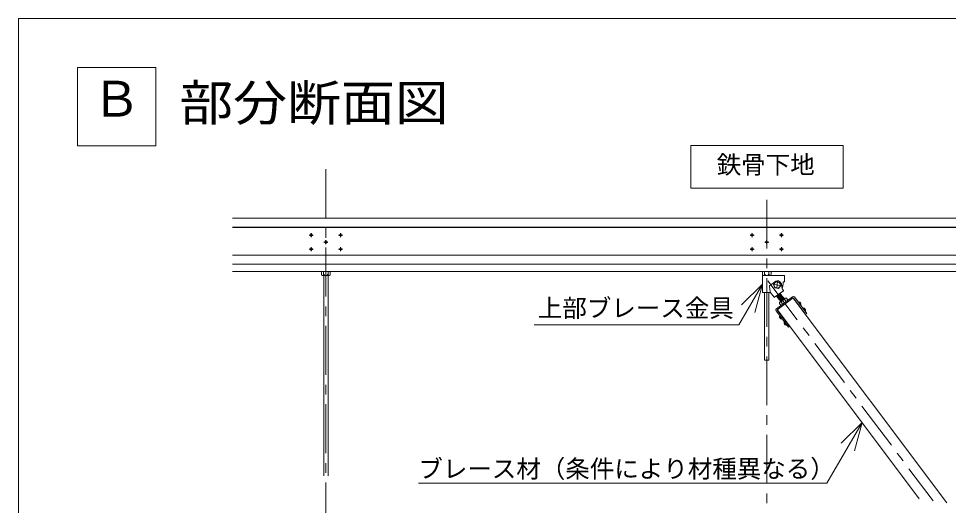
# Model space of a CAD drawing. Units: millimetres at full size, sheet at 1:20; details may follow other scales. Extents: x -4155 to 4045, y -2866 to 2834.
# Drawn here: x -878 to 1020, y -1238 to -244 of the extents above; entities that cross this region are included whole.
import ezdxf
from ezdxf.enums import TextEntityAlignment as Align

# ---------------------------------------------------------------- set-up
doc = ezdxf.new("R2010")
doc.units = ezdxf.units.MM
doc.header["$LTSCALE"] = 20
doc.linetypes.add('CHAIN1', pattern=[8, 5, -1, 1, -1])
for name, color, linetype, lineweight in [('1-0_断面', 7, 'Continuous', 9), ('1-2_文字', 7, 'Continuous', 9), ('F-1_レイアウト', 7, 'Continuous', 9)]:
    doc.layers.add(name, color=color, linetype=linetype, lineweight=lineweight)
doc.styles.add('ＭＳ ゴシック', font='')
doc.styles.get('ＭＳ ゴシック').set_extended_font_data('MS Gothic')

msp = doc.modelspace()

# ---------------------------------------------------------------- linework, layer by layer
at = {"layer": '1-0_断面', "color": 4, "linetype": 'CHAIN1'}
for p, q in [((-250.55, -551.68), (-250.55, -2163.08)), ((649.45, -613.8), (649.45, -2166.27)), ((651.84, -779.39), (988.93, -1228.83))]:
    msp.add_line(p, q, dxfattribs=at)
at = {"layer": '1-0_断面'}
for p, q in [((-441.02, -651.68), (3600.38, -651.68)), ((-441.02, -669.87), (3600.38, -669.87)), ((-441.02, -670.54), (3600.38, -670.54)), ((-281.06, -684.61), (-281.06, -683.15)), ((-280.56, -690.11), (-280.56, -682.11)), ((-280.06, -684.61), (-280.06, -683.15)), ((-221.06, -684.61), (-221.06, -683.15)), ((-220.56, -690.11), (-220.56, -682.11)), ((-220.06, -684.61), (-220.06, -683.15)), ((618.94, -684.61), (618.94, -683.15)), ((619.44, -690.11), (619.44, -682.11)), ((619.94, -684.61), (619.94, -683.15)), ((678.94, -684.61), (678.94, -683.15)), ((679.44, -690.11), (679.44, -682.11)), ((679.94, -684.61), (679.94, -683.15)), ((-276.56, -686.11), (-284.56, -686.11)), ((-282.06, -685.61), (-283.52, -685.61)), ((-282.06, -686.61), (-283.52, -686.61)), ((-281.06, -689.06), (-281.06, -687.61)), ((-280.06, -689.06), (-280.06, -687.61)), ((-277.6, -685.61), (-279.06, -685.61)), ((-277.6, -686.61), (-279.06, -686.61)), ((-246.55, -700.47), (-254.55, -700.47)), ((-252.05, -699.97), (-253.51, -699.97)), ((-252.05, -700.97), (-253.51, -700.97)), ((-251.05, -698.97), (-251.05, -697.51)), ((-251.05, -703.43), (-251.05, -701.97)), ((-250.55, -704.47), (-250.55, -696.47)), ((-250.05, -698.97), (-250.05, -697.51)), ((-250.05, -703.43), (-250.05, -701.97)), ((-247.59, -699.97), (-249.05, -699.97)), ((-247.59, -700.97), (-249.05, -700.97)), ((-216.56, -686.11), (-224.56, -686.11)), ((-222.06, -685.61), (-223.52, -685.61)), ((-222.06, -686.61), (-223.52, -686.61)), ((-221.06, -689.06), (-221.06, -687.61)), ((-220.06, -689.06), (-220.06, -687.61)), ((-217.6, -685.61), (-219.06, -685.61)), ((-217.6, -686.61), (-219.06, -686.61)), ((623.44, -686.11), (615.44, -686.11)), ((617.94, -685.61), (616.48, -685.61)), ((617.94, -686.61), (616.48, -686.61)), ((618.94, -689.06), (618.94, -687.61)), ((619.94, -689.06), (619.94, -687.61)), ((622.4, -685.61), (620.94, -685.61)), ((622.4, -686.61), (620.94, -686.61)), ((653.45, -700.47), (645.45, -700.47)), ((647.95, -699.97), (646.49, -699.97)), ((647.95, -700.97), (646.49, -700.97)), ((648.95, -698.97), (648.95, -697.51)), ((648.95, -703.43), (648.95, -701.97)), ((649.45, -704.47), (649.45, -696.47)), ((649.95, -698.97), (649.95, -697.51)), ((649.95, -703.43), (649.95, -701.97)), ((652.41, -699.97), (650.95, -699.97)), ((652.41, -700.97), (650.95, -700.97)), ((683.44, -686.11), (675.44, -686.11)), ((677.94, -685.61), (676.48, -685.61)), ((677.94, -686.61), (676.48, -686.61)), ((678.94, -689.06), (678.94, -687.61)), ((679.94, -689.06), (679.94, -687.61)), ((682.4, -685.61), (680.94, -685.61)), ((682.4, -686.61), (680.94, -686.61)), ((-276.56, -714.84), (-284.56, -714.84)), ((-282.06, -714.34), (-283.52, -714.34)), ((-282.06, -715.34), (-283.52, -715.34)), ((-281.06, -713.34), (-281.06, -711.88)), ((-281.06, -717.79), (-281.06, -716.34)), ((-280.56, -718.84), (-280.56, -710.84)), ((-280.06, -713.34), (-280.06, -711.88)), ((-280.06, -717.79), (-280.06, -716.34)), ((-277.6, -714.34), (-279.06, -714.34)), ((-277.6, -715.34), (-279.06, -715.34)), ((-216.56, -714.84), (-224.56, -714.84)), ((-222.06, -714.34), (-223.52, -714.34)), ((-222.06, -715.34), (-223.52, -715.34)), ((-221.06, -713.34), (-221.06, -711.88)), ((-221.06, -717.79), (-221.06, -716.34)), ((-220.56, -718.84), (-220.56, -710.84)), ((-220.06, -713.34), (-220.06, -711.88)), ((-220.06, -717.79), (-220.06, -716.34)), ((-217.6, -714.34), (-219.06, -714.34)), ((-217.6, -715.34), (-219.06, -715.34)), ((623.44, -714.84), (615.44, -714.84)), ((617.94, -714.34), (616.48, -714.34)), ((617.94, -715.34), (616.48, -715.34)), ((618.94, -713.34), (618.94, -711.88)), ((618.94, -717.79), (618.94, -716.34)), ((619.44, -718.84), (619.44, -710.84)), ((619.94, -713.34), (619.94, -711.88)), ((619.94, -717.79), (619.94, -716.34)), ((622.4, -714.34), (620.94, -714.34)), ((622.4, -715.34), (620.94, -715.34)), ((683.44, -714.84), (675.44, -714.84)), ((677.94, -714.34), (676.48, -714.34)), ((677.94, -715.34), (676.48, -715.34)), ((678.94, -713.34), (678.94, -711.88)), ((678.94, -717.79), (678.94, -716.34)), ((679.44, -718.84), (679.44, -710.84)), ((679.94, -713.34), (679.94, -711.88)), ((679.94, -717.79), (679.94, -716.34)), ((682.4, -714.34), (680.94, -714.34)), ((682.4, -715.34), (680.94, -715.34)), ((-441.02, -727.34), (3600.38, -727.34)), ((-441.02, -745.53), (3600.38, -745.53)), ((-441.02, -760.59), (3600.38, -760.59)), ((-259.68, -766.57), (-259.68, -760.59)), ((-257.43, -768.59), (-243.93, -768.59)), ((-255.18, -766.09), (-255.18, -760.59)), ((-255.05, -1177.59), (-255.05, -768.59)), ((-246.18, -766.09), (-246.18, -760.59)), ((-246.05, -1177.59), (-246.05, -768.59)), ((-241.68, -766.57), (-241.68, -760.59)), ((-175.46, -760.59), (3600.38, -760.59)), ((640.45, -766.57), (640.45, -760.59)), ((640.65, -768.59), (640.65, -803.59)), ((640.65, -768.59), (685.15, -768.59)), ((642.45, -768.59), (656.45, -768.59)), ((642.7, -768.59), (656.2, -768.59)), ((644.95, -766.09), (644.95, -760.59)), ((653.95, -766.09), (653.95, -760.59)), ((658.45, -766.57), (658.45, -760.59)), ((685.65, -769.09), (685.65, -781.59)), ((654.76, -790.2), (656.5, -802.18)), ((654.96, -789.73), (667.97, -779.97)), ((663.79, -786.92), (677.65, -788.9)), ((671.71, -780.98), (669.73, -794.84)), ((677.44, -782.87), (678.94, -784.86)), ((680.65, -794.9), (679.32, -785.77)), ((681.03, -795.81), (683.42, -799.01)), ((682.65, -782.59), (682.65, -786.59)), ((683.65, -781.59), (685.65, -781.59)), ((640.65, -803.59), (657.49, -803.59)), ((644.95, -941.55), (644.95, -803.59)), ((653.95, -941.55), (653.95, -803.59)), ((656.6, -802.41), (664.62, -813.11)), ((665.32, -813.21), (683.32, -799.71)), ((701.88, -811.95), (669.08, -836.55)), ((676.84, -804.57), (669.36, -810.93)), ((677.56, -805.53), (670.08, -811.89)), ((676.72, -805.41), (670.2, -811.05)), ((678.28, -806.49), (670.8, -812.85)), ((703.68, -814.35), (670.88, -838.95)), ((679, -807.45), (671.52, -813.81)), ((679.72, -808.41), (672.24, -814.77)), ((680.44, -809.37), (672.96, -815.73)), ((681.16, -810.33), (673.68, -816.69)), ((681.88, -811.29), (674.4, -817.65)), ((682.6, -812.25), (675.12, -818.61)), ((683.32, -813.21), (675.84, -819.57)), ((676.18, -823.1), (686.98, -815)), ((684.04, -814.17), (676.56, -820.53)), ((676.84, -804.57), (676.72, -805.41)), ((684.76, -815.13), (677.28, -821.49)), ((685.48, -816.09), (685.09, -816.42)), ((690, -815.27), (692.68, -818.85)), ((703.28, -814.65), (1016.93, -1232.83)), ((703.68, -814.35), (728.88, -847.95)), ((675.6, -826.07), (678.28, -829.65)), ((678.12, -821.61), (678.12, -821.65)), ((679.48, -823.75), (681.88, -826.95)), ((686.68, -818.35), (689.08, -821.55)), ((718.62, -829.27), (713.95, -823.05)), ((716.62, -825.15), (717.16, -824.75)), ((717.34, -826.11), (717.88, -825.71)), ((727.62, -841.27), (722.95, -835.05)), ((668.48, -840.75), (693.68, -874.35)), ((670.88, -838.95), (696.08, -872.55)), ((671.28, -838.65), (960.93, -1224.83)), ((681.02, -857.47), (676.35, -851.25)), ((725.62, -837.15), (726.16, -836.75)), ((726.34, -838.11), (726.88, -837.71)), ((677.63, -854.4), (677.09, -854.8)), ((678.35, -855.36), (677.81, -855.76)), ((690.02, -869.47), (685.35, -863.25)), ((686.63, -866.4), (686.09, -866.8)), ((687.35, -867.36), (686.81, -867.76)), ((696.08, -872.55), (693.68, -874.35)), ((653.95, -941.55), (644.95, -941.55))]:
    msp.add_line(p, q, dxfattribs=at)
msp.add_lwpolyline([(667.93, -780.94), (663.29, -786.85), (666.09, -793.81), (673.52, -794.87), (678.15, -788.97), (675.36, -782)], close=True, dxfattribs=at)
for points in [[(669.48, -810.09), (669.36, -810.93), (670.2, -811.05)], [(670.2, -811.05), (670.08, -811.89), (670.92, -812.01)], [(670.92, -812.01), (670.8, -812.85), (671.64, -812.97)], [(670.92, -812.01), (677.44, -806.37), (678.28, -806.49), (678.16, -807.33)], [(671.64, -812.97), (671.52, -813.81), (672.36, -813.93)], [(671.64, -812.97), (678.16, -807.33), (679, -807.45), (678.88, -808.29)], [(672.36, -813.93), (672.24, -814.77), (673.08, -814.89)], [(672.36, -813.93), (678.88, -808.29), (679.72, -808.41), (679.6, -809.25)], [(673.08, -814.89), (672.96, -815.73), (673.8, -815.85)], [(673.08, -814.89), (679.6, -809.25), (680.44, -809.37), (680.32, -810.21)], [(673.8, -815.85), (673.68, -816.69), (674.52, -816.81)], [(673.8, -815.85), (680.32, -810.21), (681.16, -810.33), (681.04, -811.17)], [(674.52, -816.81), (681.04, -811.17), (681.88, -811.29), (681.76, -812.13)], [(675.24, -817.77), (681.76, -812.13), (682.6, -812.25), (682.48, -813.09)], [(675.96, -818.73), (682.48, -813.09), (683.32, -813.21), (683.2, -814.05)], [(676.68, -819.69), (683.2, -814.05), (684.04, -814.17), (683.92, -815.01)], [(676.72, -805.41), (677.56, -805.53), (677.44, -806.37)], [(677.4, -820.65), (683.92, -815.01), (684.76, -815.13), (684.64, -815.97)], [(678.12, -821.61), (684.64, -815.97), (685.48, -816.09), (685.48, -816.13)], [(706.08, -812.55), (731.28, -846.15), (728.88, -847.95)], [(674.52, -816.81), (674.4, -817.65), (675.24, -817.77)], [(675.24, -817.77), (675.12, -818.61), (675.96, -818.73)], [(675.96, -818.73), (675.84, -819.57), (676.68, -819.69)], [(676.68, -819.69), (676.56, -820.53), (677.4, -820.65)], [(677.4, -820.65), (677.28, -821.49), (678.12, -821.61)]]:
    msp.add_lwpolyline(points, dxfattribs=at)
msp.add_circle((670.72, -787.91), 6.3, dxfattribs=at)
for centre, radius, start, end in [((-280.56, -686.11), 3, 80.40593, 99.59407), ((-220.56, -686.11), 3, 80.40593, 99.59407), ((619.44, -686.11), 3, 80.40593, 99.59407), ((679.44, -686.11), 3, 80.40593, 99.59407), ((-280.56, -686.11), 3, 170.40593, 189.59407), ((-282.06, -684.61), 1, 270, 0), ((-282.06, -687.61), 1, 0, 90), ((-280.56, -686.11), 3, 260.40593, 279.59407), ((-279.06, -684.61), 1, 180, 270), ((-279.06, -687.61), 1, 90, 180), ((-280.56, -686.11), 3, 350.40593, 9.59407), ((-250.55, -700.47), 3, 170.40593, 189.59407), ((-252.05, -698.97), 1, 270, 0), ((-252.05, -701.97), 1, 0, 90), ((-250.55, -700.47), 3, 80.40593, 99.59407), ((-249.05, -698.97), 1, 180, 270), ((-249.05, -701.97), 1, 90, 180), ((-250.55, -700.47), 3, 350.40593, 9.59407), ((-220.56, -686.11), 3, 170.40593, 189.59407), ((-222.06, -684.61), 1, 270, 0), ((-222.06, -687.61), 1, 0, 90), ((-220.56, -686.11), 3, 260.40593, 279.59407), ((-219.06, -684.61), 1, 180, 270), ((-219.06, -687.61), 1, 90, 180), ((-220.56, -686.11), 3, 350.40593, 9.59407), ((619.44, -686.11), 3, 170.40593, 189.59407), ((617.94, -684.61), 1, 270, 0), ((617.94, -687.61), 1, 0, 90), ((619.44, -686.11), 3, 260.40593, 279.59407), ((620.94, -684.61), 1, 180, 270), ((620.94, -687.61), 1, 90, 180), ((619.44, -686.11), 3, 350.40593, 9.59407), ((649.45, -700.47), 3, 170.40593, 189.59407), ((647.95, -698.97), 1, 270, 0), ((647.95, -701.97), 1, 0, 90), ((649.45, -700.47), 3, 80.40593, 99.59407), ((650.95, -698.97), 1, 180, 270), ((650.95, -701.97), 1, 90, 180), ((649.45, -700.47), 3, 350.40593, 9.59407), ((679.44, -686.11), 3, 170.40593, 189.59407), ((677.94, -684.61), 1, 270, 0), ((677.94, -687.61), 1, 0, 90), ((679.44, -686.11), 3, 260.40593, 279.59407), ((680.94, -684.61), 1, 180, 270), ((680.94, -687.61), 1, 90, 180), ((679.44, -686.11), 3, 350.40593, 9.59407), ((-280.56, -714.84), 3, 170.40593, 189.59407), ((-282.06, -713.34), 1, 270, 0), ((-282.06, -716.34), 1, 0, 90), ((-280.56, -714.84), 3, 80.40593, 99.59407), ((-280.56, -714.84), 3, 260.40593, 279.59407), ((-279.06, -713.34), 1, 180, 270), ((-279.06, -716.34), 1, 90, 180), ((-280.56, -714.84), 3, 350.40593, 9.59407), ((-250.55, -700.47), 3, 260.40593, 279.59407), ((-220.56, -714.84), 3, 170.40593, 189.59407), ((-222.06, -713.34), 1, 270, 0), ((-222.06, -716.34), 1, 0, 90), ((-220.56, -714.84), 3, 80.40593, 99.59407), ((-220.56, -714.84), 3, 260.40593, 279.59407), ((-219.06, -713.34), 1, 180, 270), ((-219.06, -716.34), 1, 90, 180), ((-220.56, -714.84), 3, 350.40593, 9.59407), ((619.44, -714.84), 3, 170.40593, 189.59407), ((617.94, -713.34), 1, 270, 0), ((617.94, -716.34), 1, 0, 90), ((619.44, -714.84), 3, 80.40593, 99.59407), ((619.44, -714.84), 3, 260.40593, 279.59407), ((620.94, -713.34), 1, 180, 270), ((620.94, -716.34), 1, 90, 180), ((619.44, -714.84), 3, 350.40593, 9.59407), ((649.45, -700.47), 3, 260.40593, 279.59407), ((679.44, -714.84), 3, 170.40593, 189.59407), ((677.94, -713.34), 1, 270, 0), ((677.94, -716.34), 1, 0, 90), ((679.44, -714.84), 3, 80.40593, 99.59407), ((679.44, -714.84), 3, 260.40593, 279.59407), ((680.94, -713.34), 1, 180, 270), ((680.94, -716.34), 1, 90, 180), ((679.44, -714.84), 3, 350.40593, 9.59407), ((-257.43, -766.33), 2.26, 186.02525, 6.02561), ((-250.68, -763.29), 5.3, 211.89079, 328.10922), ((-243.93, -766.33), 2.26, 173.97441, 353.97475), ((642.7, -766.33), 2.26, 186.02525, 6.02561), ((649.45, -763.29), 5.3, 211.89079, 328.10922), ((656.2, -766.33), 2.26, 173.97441, 353.97475), ((685.15, -769.09), 0.5, 0, 90), ((655.26, -790.13), 0.5, 126.87119, 188.26073), ((670.72, -787.91), 8.4, 36.87119, 109.1184), ((677.34, -786.06), 2, 8.30535, 36.87119), ((666.28, -785.92), 16.38, 330.3588, 357.64309), ((682.63, -794.61), 2, 188.30535, 216.87119), ((683.65, -782.59), 1, 90, 180), ((657, -802.11), 0.5, 188.26073, 216.87119), ((665.02, -812.81), 0.5, 216.87119, 306.87119), ((683.02, -799.31), 0.5, 306.87119, 36.87119), ((688.34, -816.81), 2.26, 42.89644, 222.89678), ((703.68, -814.35), 3, 36.87119, 126.87119), ((677.54, -824.91), 2.26, 30.84558, 210.84594), ((684.76, -823.29), 5.3, 68.76197, 184.9804), ((714.06, -822.99), 0.117, 125.89034, 208.68496), ((714.76, -823.92), 1.28, 90.85373, 127.05008), ((714.33, -827.62), 5, 36.87124, 85.34217), ((715.76, -823.08), 0.431, 131.00551, 221.38305), ((713.27, -828.42), 5.5, 45.20563, 66.79482), ((717.27, -825.42), 0.699, 157.68696, 276.05553), ((716.78, -824.66), 0.394, 346.98681, 21.51955), ((717.86, -826.1), 0.394, 52.22294, 86.7674), ((713.27, -828.42), 5.5, 6.94541, 28.5375), ((714.33, -827.62), 5, 348.3922, 36.87124), ((718.7, -829.18), 0.117, 225.4869, 307.85108), ((719.09, -827.52), 0.431, 212.39266, 302.73757), ((718, -828.25), 1.28, 306.78182, 342.86246), ((723.06, -834.99), 0.117, 125.89034, 208.68496), ((723.76, -835.92), 1.28, 90.85373, 127.05008), ((723.33, -839.62), 5, 36.87124, 85.34217), ((724.76, -835.08), 0.431, 131.00551, 221.38305), ((670.88, -838.95), 3, 126.87119, 216.87119), ((680.64, -852.89), 5, 168.40021, 216.87114), ((675.88, -852.99), 0.431, 32.35933, 122.73687), ((676.97, -852.26), 1.28, 126.6923, 162.88865), ((676.27, -851.33), 0.117, 45.05742, 127.85204), ((681.7, -852.09), 5.5, 186.94756, 208.53675), ((722.27, -840.42), 5.5, 45.20563, 66.79482), ((726.27, -837.42), 0.699, 157.68696, 276.05553), ((725.78, -836.66), 0.394, 346.98681, 21.51955), ((726.86, -838.1), 0.394, 52.22294, 86.7674), ((722.27, -840.42), 5.5, 6.94541, 28.5375), ((723.33, -839.62), 5, 348.3922, 36.87124), ((727.7, -841.18), 0.117, 225.4869, 307.85108), ((728.09, -839.52), 0.431, 212.39266, 302.73757), ((727, -840.25), 1.28, 306.78182, 342.86246), ((680.64, -852.89), 5, 216.87114, 265.35018), ((677.12, -854.41), 0.394, 232.22283, 266.75557), ((677.71, -855.09), 0.699, 337.68685, 96.05543), ((678.2, -855.85), 0.394, 166.97498, 201.51944), ((681.7, -852.09), 5.5, 225.20488, 246.79697), ((679.21, -857.43), 0.431, 311.00481, 41.34972), ((680.22, -856.59), 1.28, 270.87992, 306.96056), ((680.92, -857.52), 0.117, 305.8913, 28.25548), ((689.64, -864.89), 5, 168.40021, 216.87114), ((684.88, -864.99), 0.431, 32.35933, 122.73687), ((685.97, -864.26), 1.28, 126.6923, 162.88865), ((685.27, -863.33), 0.117, 45.05742, 127.85204), ((690.7, -864.09), 5.5, 186.94756, 208.53675), ((689.64, -864.89), 5, 216.87114, 265.35018), ((686.12, -866.41), 0.394, 232.22283, 266.75557), ((686.71, -867.09), 0.699, 337.68685, 96.05543), ((687.2, -867.85), 0.394, 166.97498, 201.51944), ((690.7, -864.09), 5.5, 225.20488, 246.79697), ((688.22, -869.43), 0.431, 311.00481, 41.34972), ((689.22, -868.59), 1.28, 270.87992, 306.96056), ((689.92, -869.52), 0.117, 305.8913, 28.25548)]:
    msp.add_arc(centre, radius, start, end, dxfattribs=at)
at = {"layer": '1-2_文字'}
for p, q in [((-757.93, -343.87), (-757.93, -503.87)), ((-597.93, -343.87), (-757.93, -343.87)), ((-597.93, -503.87), (-597.93, -343.87)), ((-757.93, -503.87), (-597.93, -503.87)), ((494.66, -590.24), (494.66, -503.15)), ((494.66, -503.15), (805.31, -503.15)), ((805.31, -503.15), (805.31, -590.24)), ((805.31, -590.24), (494.66, -590.24)), ((640.65, -786.09), (592.72, -869.11)), ((640.65, -786.09), (598.22, -828.52)), ((640.65, -786.09), (625.12, -844.05)), ((174.68, -869.11), (592.72, -869.11)), ((772.44, -1192.75), (843.97, -1068.86)), ((843.97, -1068.86), (801.54, -1111.28)), ((843.97, -1068.86), (828.44, -1126.81)), ((772.44, -1192.75), (-61.78, -1192.75))]:
    msp.add_line(p, q, dxfattribs=at)
at = {"layer": 'F-1_レイアウト'}
for q in [(-877.93, -2505.65), (4045.15, -243.87)]:
    msp.add_line((-877.93, -243.87), q, dxfattribs=at)

# ---------------------------------------------------------------- texts
at = {"layer": '1-2_文字', "style": 'ＭＳ ゴシック'}
for s, height, p in [('Ｂ', 73.31, (-728.51, -466.21)), ('鉄骨下地', 36.66, (547.32, -571.61)), ('上部ブレース金具', 36.66, (182.16, -864.47)), ('ブレース材（条件により材種異なる）', 36.66, (-61.78, -1192.75))]:
    msp.add_text(s, height=height, dxfattribs=at).set_placement(p, align=Align.BOTTOM_LEFT)
at = {"layer": '1-2_文字', "style": 'ＭＳ ゴシック', "width": 1.1}
msp.add_text('部分断面図', height=73.31, dxfattribs=at).set_placement((-549.86, -474.49), align=Align.BOTTOM_LEFT)

doc.saveas('drawing.dxf')
